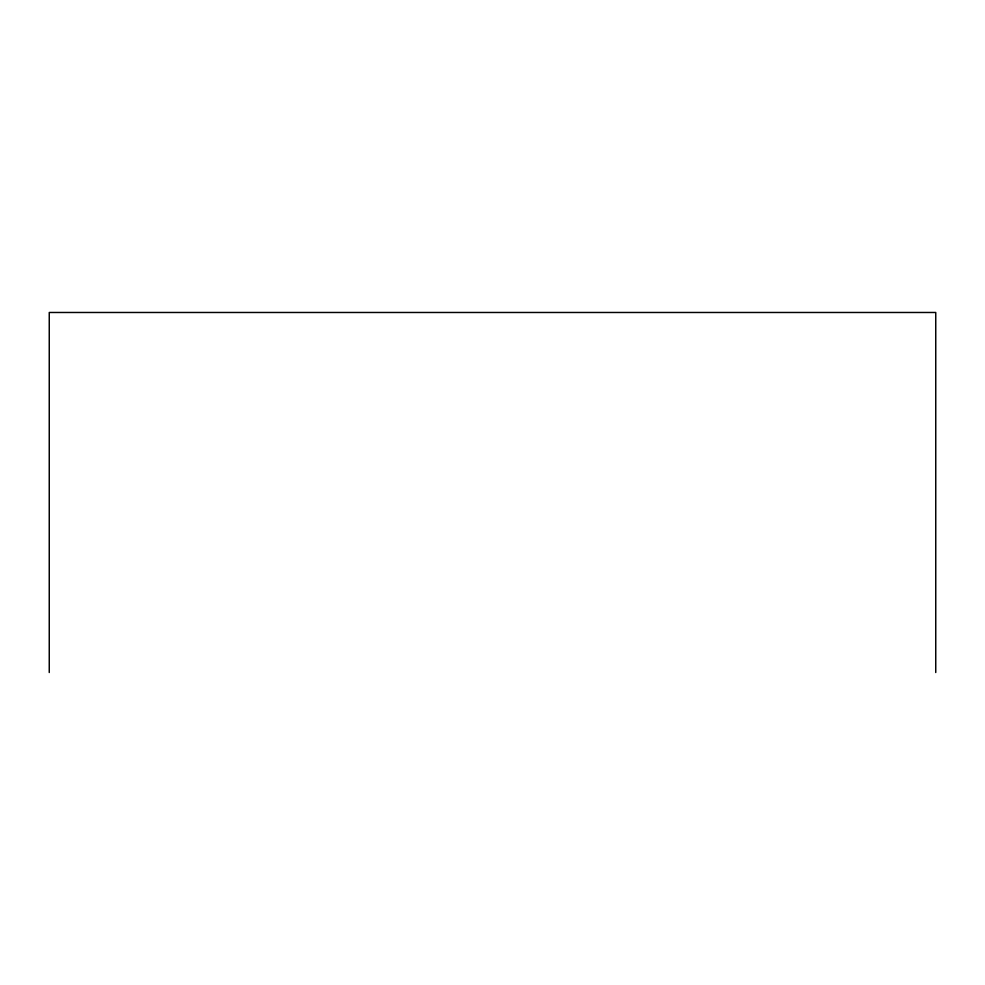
<?xml version="1.0" encoding="UTF-8"?>
<svg xmlns="http://www.w3.org/2000/svg" width="985" height="985" viewBox="0 0 985 985"><rect width="100%" height="100%" fill="white"/><g stroke="black" fill="none" stroke-linecap="round" stroke-linejoin="round"><path stroke-width="1.48" d="M935.75 672.521L935.75 312.479L49.25 312.479L49.25 672.521"/></g></svg>
